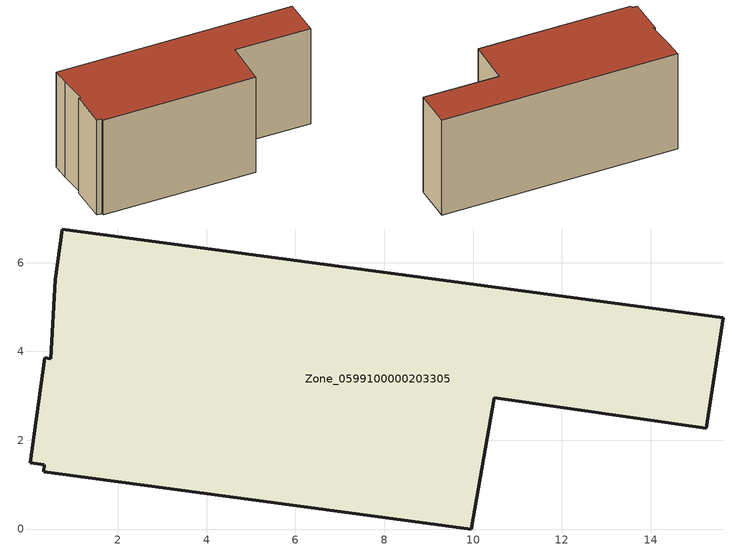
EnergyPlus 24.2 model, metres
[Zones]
Zone_0599100000203305
 floor ground (C_G): 0.33,1.29 0.34,1.45 0.02,1.49 0.35,3.86 0.48,3.84 0.59,5.62 0.75,6.76 15.64,4.76 15.26,2.27 10.48,2.96 9.96,0 z0
 wall outside (C_F): 15.64,4.76 0.75,6.76 0.59,5.62 0.48,3.84 0.35,3.86 0.02,1.49 0.34,1.45 0.33,1.29 9.96,0 10.48,2.96 15.26,2.27 15.64,4.76 z0:6.63
 roof outside (C_R): 0.34,1.45 0.33,1.29 9.96,0 10.48,2.96 15.26,2.27 15.64,4.76 0.75,6.76 0.59,5.62 0.48,3.84 0.35,3.86 0.02,1.49 z6.63
[BUILDING]
Pand.0599100000203305: North Axis=0; Terrain=City; Loads Convergence Tolerance Value=0.04; Temperature Convergence Tolerance Value=0.4; Solar Distribution=FullExterior; Maximum Number of Warmup Days=25; Minimum Number of Warmup Days=1
[Site:Location]
Rotterdam.The.Hague.AP_ZH_NLD Design_Conditions: Latitude=51.96; Longitude=4.45; Time Zone=1; Elevation=-4.5
[SITE:GROUNDTEMPERATURE:BUILDINGSURFACE]
18, 18, 18, 18, 18, 18, 18, 18, 18, 18, 18, 18
[MATERIAL] Thermal Absorptance=0.9; Solar Absorptance=0.7; Visible Absorptance=0.7
Name | Roughness | Thickness | Conductivity | Density | Specific Heat
G.D.1965 | MediumSmooth | 0.15 | 1 | 540 | 1210
F.D.1965 | Rough | 0.3 | 0.857143 | 1920 | 840
R.D.1965 | MediumRough | 0.2 | 0.08 | 1500 | 1000
[CONSTRUCTION]
C_G: G.D.1965
C_F: F.D.1965
C_R: R.D.1965
[ZONE]
Zone_0599100000203305: Type=1; Multiplier=1; Ceiling Height=Autocalculate; Volume=Autocalculate; Floor Area=autocalculate; Part of Total Floor Area=Yes
[ZONEINFILTRATION:DESIGNFLOWRATE]
Infil_Zone_0599100000203305: Zone or ZoneList or Space or SpaceList=Zone_0599100000203305; Schedule=AlwaysOn; Design Flow Rate Calculation Method=Flow/Area; Flow Rate per Floor Area=0.0042; Constant Term Coefficient=1; Temperature Term Coefficient=0; Velocity Term Coefficient=0; Velocity Squared Term Coefficient=0
[HVACTEMPLATE:ZONE:IDEALLOADSAIRSYSTEM]
Zone_0599100000203305: Maximum Heating Supply Air Temperature=50; Minimum Cooling Supply Air Temperature=13; Maximum Heating Supply Air Humidity Ratio=0.0156; Minimum Cooling Supply Air Humidity Ratio=0.0077; Heating Limit=NoLimit; Cooling Limit=NoLimit; Dehumidification Control Type=ConstantSensibleHeatRatio; Cooling Sensible Heat Ratio=0.7; Dehumidification Setpoint=60; Humidification Control Type=None; Humidification Setpoint=30; Outdoor Air Method=None; Outdoor Air Flow Rate per Person=0.00944; Outdoor Air Flow Rate per Zone Floor Area=0; Outdoor Air Flow Rate per Zone=0; Demand Controlled Ventilation Type=None; Outdoor Air Economizer Type=NoEconomizer; Heat Recovery Type=None; Sensible Heat Recovery Effectiveness=0.7; Latent Heat Recovery Effectiveness=0.65
[ZONECONTROL:THERMOSTAT]
ThermostatControl_Zone_0599100000203305: Zone or ZoneList=Zone_0599100000203305; Control Type Schedule=DualSetpointControlType; Control 1=Thermostat_Zone_0599100000203305; Temperature Difference Between Cutout And Setpoint=0
[THERMOSTATSETPOINT:DUALSETPOINT]
Thermostat_Zone_0599100000203305: Heating Setpoint Temperature Schedule=HeatingSetpoint_Zone_0599100000203305; Cooling Setpoint Temperature Schedule=CoolingSetpoint_Zone_0599100000203305
[SCHEDULE:COMPACT]
HeatingSetpoint_Zone_0599100000203305: Through: 12/31, For: AllDays, Until: 24:00, 21
CoolingSetpoint_Zone_0599100000203305: Through: 12/31, For: AllDays, Until: 24:00, 24
DualSetpointControlType: Through: 12/31, For: AllDays, Until: 24:00, 4
AlwaysOn: Through: 12/31, For: AllDays, Until: 24:00, 1
